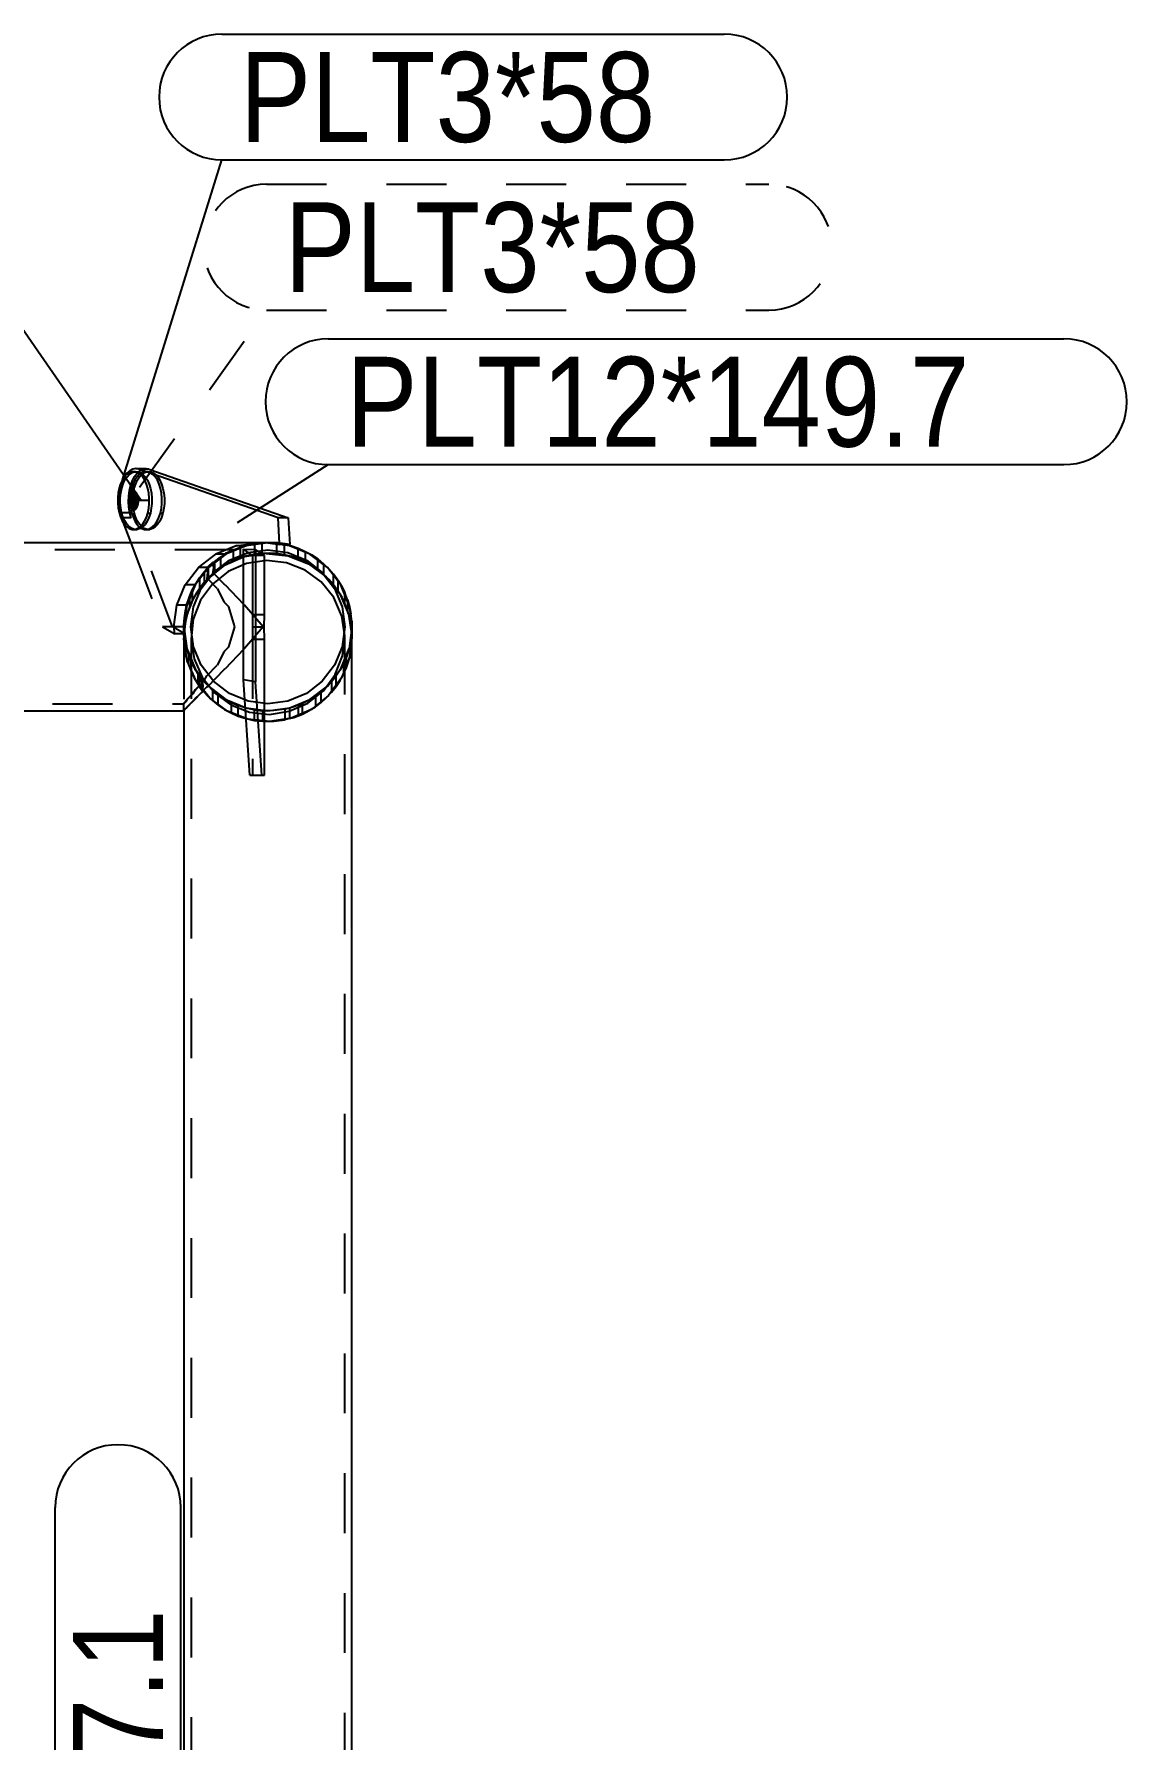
# Model space of a CAD drawing. Header units: millimetres. Extents: x 150000 to 150841, y 150000 to 150594.
# Drawn here: x 150657.3 to 150693.7, y 150360.6 to 150417.5 of the extents above; entities that cross this region are included whole.
import ezdxf

# ---------------------------------------------------------------- set-up
doc = ezdxf.new("R2010")
doc.units = ezdxf.units.MM
doc.linetypes.add('XKITLINE00', pattern=[0])
doc.linetypes.add('XKITLINE02', pattern=[4, 2, -2])
doc.styles.add('ARIAL', font='arial.ttf')

msp = doc.modelspace()

# ---------------------------------------------------------------- linework, layer by layer
at = {"color": 7, "linetype": 'XKITLINE00'}
for p, q in [((150663.522, 150417.515), (150680.292, 150417.515)), ((150660.207, 150402.635), (150663.522, 150413.315)), ((150663.522, 150413.315), (150680.292, 150413.315)), ((150660.822, 150401.942), (150656.552, 150408.123)), ((150667.073, 150407.342), (150691.63, 150407.342)), ((150664.046, 150401.211), (150667.073, 150403.142)), ((150667.073, 150403.142), (150691.63, 150403.142)), ((150657.952, 150341.544), (150657.952, 150368.322)), ((150662.152, 150341.544), (150662.152, 150368.322))]:
    msp.add_line(p, q, dxfattribs=at)
at = {"color": 7, "linetype": 'XKITLINE02'}
for p, q in [((150665.013, 150412.502), (150681.783, 150412.502)), ((150660.772, 150402.385), (150665.013, 150408.302)), ((150665.013, 150408.302), (150681.783, 150408.302)), ((150660.198, 150402.607), (150660.141, 150402.45)), ((150660.25, 150402.707), (150660.198, 150402.607)), ((150660.223, 150402.503), (150660.283, 150402.631)), ((150660.283, 150402.631), (150660.354, 150402.738)), ((150660.354, 150402.738), (150660.435, 150402.821)), ((150660.435, 150402.821), (150660.522, 150402.877)), ((150660.475, 150402.45), (150660.532, 150402.607)), ((150660.522, 150402.877), (150660.613, 150402.905)), ((150660.532, 150402.607), (150660.604, 150402.743)), ((150660.618, 150402.631), (150660.558, 150402.503)), ((150660.604, 150402.743), (150660.687, 150402.855)), ((150660.689, 150402.738), (150660.618, 150402.631)), ((150660.642, 150402.503), (150660.702, 150402.631)), ((150660.687, 150402.855), (150660.78, 150402.937)), ((150660.769, 150402.821), (150660.689, 150402.738)), ((150660.702, 150402.631), (150660.773, 150402.738)), ((150660.856, 150402.877), (150660.769, 150402.821)), ((150660.773, 150402.738), (150660.853, 150402.821)), ((150660.78, 150402.937), (150660.879, 150402.989)), ((150660.853, 150402.821), (150660.94, 150402.877)), ((150660.947, 150402.905), (150660.856, 150402.877)), ((150660.879, 150402.989), (150660.982, 150403.008)), ((150660.94, 150402.877), (150661.031, 150402.905)), ((150661.031, 150402.905), (150660.947, 150402.905)), ((150661.04, 150402.904), (150660.947, 150402.905)), ((150661.031, 150402.905), (150661.123, 150402.904)), ((150661.13, 150402.873), (150661.04, 150402.904)), ((150661.123, 150402.904), (150661.214, 150402.873)), ((150661.217, 150402.814), (150661.13, 150402.873)), ((150661.214, 150402.873), (150661.3, 150402.814)), ((150661.3, 150402.814), (150661.217, 150402.814)), ((150661.296, 150402.729), (150661.217, 150402.814)), ((150661.366, 150402.619), (150661.296, 150402.729)), ((150661.3, 150402.814), (150661.38, 150402.729)), ((150661.425, 150402.489), (150661.366, 150402.619)), ((150661.38, 150402.729), (150661.45, 150402.619)), ((150661.45, 150402.619), (150661.509, 150402.489)), ((150660.076, 150402.093), (150660.07, 150401.905)), ((150660.1, 150402.277), (150660.076, 150402.093)), ((150660.093, 150402.358), (150660.176, 150402.358)), ((150660.141, 150402.45), (150660.1, 150402.277)), ((150660.126, 150401.866), (150660.127, 150402.034)), ((150660.127, 150402.034), (150660.144, 150402.2)), ((150660.144, 150402.2), (150660.176, 150402.358)), ((150660.176, 150402.358), (150660.223, 150402.503)), ((150660.405, 150401.905), (150660.411, 150402.093)), ((150660.411, 150402.093), (150660.434, 150402.277)), ((150660.434, 150402.277), (150660.475, 150402.45)), ((150660.462, 150402.034), (150660.461, 150401.866)), ((150660.479, 150402.2), (150660.462, 150402.034)), ((150660.511, 150402.358), (150660.479, 150402.2)), ((150660.558, 150402.503), (150660.511, 150402.358)), ((150660.511, 150402.358), (150660.595, 150402.358)), ((150660.545, 150401.866), (150660.546, 150402.034)), ((150660.546, 150402.034), (150660.562, 150402.2)), ((150660.562, 150402.2), (150660.595, 150402.358)), ((150660.595, 150402.358), (150660.642, 150402.503)), ((150661.471, 150402.343), (150661.425, 150402.489)), ((150661.501, 150402.184), (150661.471, 150402.343)), ((150661.517, 150402.018), (150661.501, 150402.184)), ((150661.509, 150402.489), (150661.554, 150402.343)), ((150661.516, 150401.849), (150661.517, 150402.018)), ((150661.554, 150402.343), (150661.585, 150402.184)), ((150661.585, 150402.184), (150661.6, 150402.018)), ((150661.6, 150402.018), (150661.6, 150401.849)), ((150660.07, 150401.905), (150660.083, 150401.718)), ((150660.083, 150401.718), (150660.113, 150401.538)), ((150660.448, 150401.538), (150660.113, 150401.538)), ((150660.113, 150401.538), (150660.161, 150401.371)), ((150660.142, 150401.699), (150660.126, 150401.866)), ((150660.173, 150401.541), (150660.142, 150401.699)), ((150660.218, 150401.394), (150660.173, 150401.541)), ((150660.418, 150401.718), (150660.405, 150401.905)), ((150660.448, 150401.538), (150660.418, 150401.718)), ((150660.496, 150401.371), (150660.448, 150401.538)), ((150660.461, 150401.866), (150660.476, 150401.699)), ((150660.476, 150401.699), (150660.507, 150401.541)), ((150660.507, 150401.541), (150660.553, 150401.394)), ((150660.56, 150401.699), (150660.545, 150401.866)), ((150660.591, 150401.541), (150660.56, 150401.699)), ((150660.636, 150401.394), (150660.591, 150401.541)), ((150661.42, 150401.38), (150661.467, 150401.526)), ((150661.467, 150401.526), (150661.499, 150401.683)), ((150661.467, 150401.526), (150661.55, 150401.526)), ((150661.499, 150401.683), (150661.516, 150401.849)), ((150661.55, 150401.526), (150661.504, 150401.38)), ((150661.583, 150401.683), (150661.55, 150401.526)), ((150661.6, 150401.849), (150661.583, 150401.683)), ((150660.496, 150401.371), (150660.161, 150401.371)), ((150660.161, 150401.371), (150660.213, 150401.233)), ((150660.277, 150401.264), (150660.218, 150401.394)), ((150660.347, 150401.155), (150660.277, 150401.264)), ((150660.343, 150401.069), (150660.426, 150401.069)), ((150660.426, 150401.069), (150660.347, 150401.155)), ((150660.513, 150401.01), (150660.426, 150401.069)), ((150661.875, 150397.726), (150660.496, 150401.371)), ((150660.604, 150400.979), (150660.513, 150401.01)), ((150660.553, 150401.394), (150660.611, 150401.264)), ((150660.696, 150400.978), (150660.604, 150400.979)), ((150660.611, 150401.264), (150660.682, 150401.155)), ((150660.695, 150401.264), (150660.636, 150401.394)), ((150660.682, 150401.155), (150660.761, 150401.069)), ((150660.765, 150401.155), (150660.695, 150401.264)), ((150660.761, 150401.069), (150660.845, 150401.069)), ((150660.761, 150401.069), (150660.848, 150401.01)), ((150660.845, 150401.069), (150660.765, 150401.155)), ((150660.931, 150401.01), (150660.845, 150401.069)), ((150660.848, 150401.01), (150660.938, 150400.979)), ((150661.022, 150400.979), (150660.931, 150401.01)), ((150660.938, 150400.979), (150661.031, 150400.978)), ((150661.114, 150400.978), (150661.022, 150400.979)), ((150661.031, 150400.978), (150661.122, 150401.006)), ((150661.031, 150400.978), (150661.114, 150400.978)), ((150661.205, 150401.006), (150661.114, 150400.978)), ((150661.122, 150401.006), (150661.209, 150401.062)), ((150661.292, 150401.062), (150661.205, 150401.006)), ((150661.209, 150401.062), (150661.289, 150401.145)), ((150661.289, 150401.145), (150661.36, 150401.252)), ((150661.372, 150401.145), (150661.292, 150401.062)), ((150661.36, 150401.252), (150661.42, 150401.38)), ((150661.444, 150401.252), (150661.372, 150401.145)), ((150661.504, 150401.38), (150661.444, 150401.252)), ((150663.946, 150400.294), (150616.167, 150400.294)), ((150660.479, 150400.531), (150661.54, 150397.726)), ((150663.996, 150400.436), (150663.319, 150400.156)), ((150664.326, 150400.452), (150663.646, 150400.17)), ((150663.946, 150400.294), (150663.646, 150400.17)), ((150664.331, 150400.436), (150663.654, 150400.156)), ((150664.33, 150400.436), (150663.654, 150400.156)), ((150664.215, 150400.406), (150663.774, 150400.223)), ((150663.996, 150400.436), (150664.722, 150400.531)), ((150664.287, 150400.436), (150663.996, 150400.436)), ((150664.543, 150400.111), (150664.245, 150400.315)), ((150664.314, 150400.436), (150664.331, 150400.436)), ((150665.056, 150400.531), (150664.33, 150400.436)), ((150665.056, 150400.531), (150664.331, 150400.436)), ((150664.392, 150400.207), (150665.056, 150400.294)), ((150664.93, 150400.531), (150664.446, 150400.468)), ((150664.609, 150400.313), (150664.609, 150400.148)), ((150665.212, 150400.531), (150664.722, 150400.531)), ((150664.93, 150400.531), (150664.854, 150400.531)), ((150665.056, 150400.531), (150665.45, 150400.48)), ((150665.782, 150400.436), (150665.056, 150400.531)), ((150665.056, 150400.294), (150665.721, 150400.207)), ((150665.785, 150400.48), (150665.391, 150400.531)), ((150665.45, 150400.48), (150665.448, 150400.508)), ((150665.622, 150400.48), (150665.45, 150400.48)), ((150666.459, 150400.156), (150665.782, 150400.436)), ((150662.293, 150399.129), (150662.738, 150399.71)), ((150662.613, 150399.137), (150663.061, 150399.722)), ((150663.052, 150399.71), (150662.613, 150399.129)), ((150663.073, 150399.71), (150662.627, 150399.129)), ((150663.073, 150399.71), (150662.627, 150399.129)), ((150662.738, 150399.71), (150663.319, 150400.156)), ((150663.073, 150399.71), (150662.738, 150399.71)), ((150662.929, 150399.56), (150663.096, 150399.737)), ((150663.029, 150399.706), (150663.069, 150399.749)), ((150663.061, 150399.722), (150663.049, 150399.706)), ((150663.049, 150399.706), (150663.061, 150399.722)), ((150663.061, 150399.722), (150663.052, 150399.71)), ((150663.646, 150400.17), (150663.061, 150399.722)), ((150663.646, 150400.17), (150663.061, 150399.722)), ((150663.061, 150399.722), (150663.627, 150400.156)), ((150663.061, 150399.722), (150663.215, 150399.84)), ((150663.061, 150399.722), (150663.061, 150399.722)), ((150663.069, 150399.749), (150663.209, 150399.874)), ((150663.069, 150399.372), (150663.069, 150399.749)), ((150663.654, 150400.156), (150663.073, 150399.71)), ((150663.654, 150400.156), (150663.073, 150399.71)), ((150663.215, 150399.843), (150663.096, 150399.737)), ((150663.541, 150400.09), (150663.215, 150399.84)), ((150663.241, 150399.542), (150663.772, 150399.95)), ((150663.259, 150399.874), (150663.249, 150399.874)), ((150663.627, 150400.156), (150663.319, 150400.156)), ((150663.627, 150400.156), (150663.646, 150400.17)), ((150663.904, 150400.277), (150663.646, 150400.17)), ((150663.647, 150400.156), (150663.654, 150400.156)), ((150664.343, 150399.84), (150663.728, 150399.571)), ((150663.772, 150399.95), (150664.392, 150400.207)), ((150664.363, 150400.097), (150664.245, 150400.061)), ((150664.277, 150400.068), (150664.245, 150400.054)), ((150664.872, 150400.158), (150664.277, 150400.068)), ((150665.005, 150399.941), (150664.343, 150399.84)), ((150664.609, 150400.148), (150664.363, 150400.097)), ((150664.543, 150400.111), (150664.543, 150398.135)), ((150664.941, 150400.111), (150664.543, 150400.111)), ((150664.846, 150400.176), (150664.609, 150400.148)), ((150665.672, 150399.867), (150665.005, 150399.941)), ((150666.296, 150399.622), (150665.672, 150399.867)), ((150665.721, 150400.207), (150666.34, 150399.95)), ((150666.34, 150399.95), (150666.872, 150399.542)), ((150667.04, 150399.71), (150666.459, 150400.156)), ((150667.486, 150399.129), (150667.04, 150399.71)), ((150662.531, 150398.952), (150662.647, 150399.166)), ((150662.6, 150398.727), (150663.034, 150399.317)), ((150662.647, 150399.166), (150662.783, 150399.373)), ((150662.783, 150399.373), (150662.929, 150399.56)), ((150662.783, 150399.02), (150662.783, 150399.373)), ((150662.929, 150399.206), (150662.783, 150399.02)), ((150663.205, 150399.153), (150662.807, 150398.613)), ((150662.832, 150399.01), (150663.241, 150399.542)), ((150662.929, 150399.56), (150662.929, 150399.206)), ((150663.096, 150399.383), (150662.929, 150399.206)), ((150663.049, 150399.706), (150663.029, 150399.706)), ((150663.052, 150399.542), (150663.029, 150399.706)), ((150663.029, 150399.329), (150663.052, 150399.542)), ((150663.029, 150399.329), (150663.069, 150399.372)), ((150663.029, 150399.329), (150663.052, 150399.329)), ((150663.259, 150399.497), (150663.034, 150399.317)), ((150663.052, 150399.329), (150663.262, 150399.497)), ((150663.358, 150399.01), (150663.052, 150399.329)), ((150663.069, 150399.372), (150663.209, 150399.497)), ((150663.223, 150399.497), (150663.096, 150399.383)), ((150663.728, 150399.571), (150663.205, 150399.153)), ((150666.836, 150399.225), (150666.296, 150399.622)), ((150667.254, 150398.701), (150666.836, 150399.225)), ((150666.872, 150399.542), (150667.28, 150399.01)), ((150662.012, 150398.452), (150662.293, 150399.129)), ((150662.627, 150399.129), (150662.293, 150399.129)), ((150662.613, 150399.137), (150662.331, 150398.457)), ((150662.613, 150399.129), (150662.331, 150398.452)), ((150662.333, 150398.045), (150662.6, 150398.727)), ((150662.627, 150399.129), (150662.347, 150398.452)), ((150662.627, 150399.129), (150662.347, 150398.452)), ((150662.359, 150398.5), (150662.437, 150398.733)), ((150662.437, 150398.733), (150662.531, 150398.952)), ((150662.437, 150398.733), (150662.437, 150398.379)), ((150662.531, 150398.598), (150662.437, 150398.379)), ((150662.531, 150398.952), (150662.531, 150398.598)), ((150662.647, 150398.812), (150662.531, 150398.598)), ((150662.807, 150398.613), (150662.563, 150397.988)), ((150662.576, 150398.391), (150662.832, 150399.01)), ((150662.783, 150399.02), (150662.647, 150398.812)), ((150663.358, 150399.01), (150663.597, 150398.549)), ((150667.523, 150398.087), (150667.254, 150398.701)), ((150667.28, 150399.01), (150667.537, 150398.391)), ((150667.457, 150398.824), (150667.457, 150398.823)), ((150667.457, 150398.824), (150667.457, 150398.824)), ((150667.763, 150398.459), (150667.486, 150399.129)), ((150661.917, 150397.726), (150662.012, 150398.452)), ((150662.347, 150398.452), (150662.012, 150398.452)), ((150662.331, 150398.457), (150662.235, 150397.726)), ((150662.331, 150398.452), (150662.235, 150397.726)), ((150662.347, 150398.452), (150662.251, 150397.726)), ((150662.347, 150398.452), (150662.252, 150397.726)), ((150662.252, 150397.317), (150662.333, 150398.045)), ((150662.252, 150397.783), (150662.267, 150398.025)), ((150662.267, 150398.025), (150662.303, 150398.264)), ((150662.267, 150397.672), (150662.267, 150398.025)), ((150662.303, 150398.264), (150662.359, 150398.5)), ((150662.303, 150398.264), (150662.303, 150397.91)), ((150662.359, 150398.146), (150662.303, 150397.91)), ((150662.437, 150398.379), (150662.359, 150398.146)), ((150662.488, 150397.726), (150662.576, 150398.391)), ((150663.597, 150398.549), (150663.747, 150398.391)), ((150663.947, 150397.726), (150663.747, 150398.391)), ((150664.245, 150398.481), (150664.272, 150398.452)), ((150664.894, 150397.726), (150664.272, 150398.452)), ((150664.543, 150398.135), (150664.538, 150397.726)), ((150664.543, 150398.135), (150664.941, 150398.135)), ((150667.624, 150397.424), (150667.523, 150398.087)), ((150667.537, 150398.391), (150667.624, 150397.726)), ((150667.751, 150398.147), (150667.746, 150398.163)), ((150667.751, 150398.147), (150667.753, 150398.142)), ((150667.767, 150398.447), (150667.859, 150397.743)), ((150661.875, 150397.726), (150661.54, 150397.726)), ((150661.54, 150397.726), (150661.947, 150397.494)), ((150662.282, 150397.494), (150661.875, 150397.726)), ((150662.252, 150397.726), (150661.917, 150397.726)), ((150661.947, 150397.494), (150661.917, 150397.726)), ((150662.282, 150397.494), (150661.947, 150397.494)), ((150662.235, 150397.726), (150662.331, 150396.996)), ((150662.235, 150397.726), (150662.331, 150397)), ((150662.251, 150397.726), (150662.347, 150397)), ((150662.252, 150397.429), (150662.252, 150397.783)), ((150662.258, 150397.54), (150662.252, 150397.783)), ((150662.252, 150397.726), (150662.282, 150397.494)), ((150662.267, 150397.672), (150662.252, 150397.429)), ((150662.285, 150397.297), (150662.258, 150397.54)), ((150662.258, 150397.54), (150662.258, 150397.186)), ((150662.303, 150397.91), (150662.267, 150397.672)), ((150662.576, 150397.062), (150662.488, 150397.726)), ((150662.563, 150397.988), (150662.489, 150397.322)), ((150663.747, 150397.062), (150663.947, 150397.726)), ((150664.894, 150397.726), (150664.272, 150397)), ((150664.538, 150397.726), (150664.543, 150397.318)), ((150664.538, 150397.726), (150664.936, 150397.726)), ((150667.624, 150397.726), (150667.537, 150397.062)), ((150667.86, 150397.715), (150667.766, 150397)), ((150667.81, 150397.195), (150667.846, 150397.434)), ((150667.861, 150397.676), (150667.846, 150397.434)), ((150667.846, 150397.08), (150667.846, 150397.434)), ((150667.858, 150397.449), (150667.861, 150397.323)), ((150662.252, 150397.429), (150662.258, 150397.186)), ((150662.252, 150397.317), (150662.252, 150394.934)), ((150662.362, 150396.593), (150662.252, 150397.317)), ((150662.258, 150397.186), (150662.285, 150396.944)), ((150662.285, 150396.944), (150662.285, 150397.297)), ((150662.332, 150397.061), (150662.285, 150397.297)), ((150662.285, 150396.944), (150662.332, 150396.708)), ((150662.331, 150397), (150662.613, 150396.324)), ((150662.331, 150396.996), (150662.613, 150396.316)), ((150662.4, 150396.828), (150662.332, 150397.061)), ((150662.347, 150397), (150662.627, 150396.324)), ((150662.489, 150397.322), (150662.489, 150317.208)), ((150662.489, 150397.322), (150662.59, 150396.659)), ((150662.833, 150396.442), (150662.576, 150397.062)), ((150663.597, 150396.904), (150663.358, 150396.442)), ((150663.747, 150397.062), (150663.597, 150396.904)), ((150664.272, 150397), (150664.245, 150396.972)), ((150664.543, 150397.318), (150664.543, 150392.778)), ((150664.543, 150397.318), (150664.941, 150397.318)), ((150667.537, 150397.062), (150667.28, 150396.442)), ((150667.486, 150396.324), (150667.766, 150397)), ((150667.55, 150396.758), (150667.624, 150397.424)), ((150667.624, 150319.47), (150667.624, 150397.424)), ((150667.754, 150396.959), (150667.676, 150396.726)), ((150667.81, 150397.195), (150667.754, 150396.959)), ((150667.861, 150397.429), (150667.78, 150396.701)), ((150667.81, 150397.195), (150667.81, 150396.842)), ((150667.81, 150396.842), (150667.846, 150397.08)), ((150667.846, 150397.08), (150667.861, 150397.323)), ((150667.861, 150397.429), (150667.861, 150397.323)), ((150662.332, 150396.708), (150662.4, 150396.474)), ((150662.656, 150395.922), (150662.362, 150396.593)), ((150662.489, 150396.597), (150662.4, 150396.828)), ((150662.4, 150396.828), (150662.4, 150396.474)), ((150662.4, 150396.474), (150662.489, 150396.244)), ((150662.489, 150396.244), (150662.489, 150396.597)), ((150662.595, 150396.383), (150662.489, 150396.597)), ((150662.59, 150396.659), (150662.859, 150396.045)), ((150662.721, 150396.174), (150662.595, 150396.383)), ((150662.613, 150396.324), (150662.889, 150395.956)), ((150662.613, 150396.316), (150662.758, 150396.126)), ((150662.627, 150396.324), (150663.073, 150395.743)), ((150663.241, 150395.911), (150662.833, 150396.442)), ((150663.022, 150396.092), (150663.358, 150396.442)), ((150667.28, 150396.442), (150666.872, 150395.911)), ((150667.04, 150395.743), (150667.486, 150396.324)), ((150667.306, 150396.133), (150667.55, 150396.758)), ((150667.466, 150396.293), (150667.33, 150396.086)), ((150667.582, 150396.507), (150667.466, 150396.293)), ((150667.78, 150396.701), (150667.513, 150396.019)), ((150667.582, 150396.507), (150667.676, 150396.726)), ((150667.582, 150396.507), (150667.582, 150396.153)), ((150667.582, 150396.153), (150667.676, 150396.372)), ((150667.676, 150396.372), (150667.676, 150396.726)), ((150667.676, 150396.372), (150667.754, 150396.606)), ((150667.754, 150396.606), (150667.81, 150396.842)), ((150662.489, 150396.244), (150662.595, 150396.029)), ((150662.585, 150395.562), (150662.919, 150395.911)), ((150662.595, 150396.029), (150662.721, 150395.82)), ((150662.641, 150395.637), (150662.753, 150395.746)), ((150663.113, 150395.35), (150662.656, 150395.922)), ((150662.867, 150395.972), (150662.721, 150396.174)), ((150662.721, 150396.174), (150662.721, 150395.82)), ((150662.721, 150395.82), (150662.867, 150395.618)), ((150662.77, 150395.911), (150662.753, 150395.746)), ((150662.854, 150395.606), (150662.753, 150395.746)), ((150662.89, 150395.579), (150662.753, 150395.746)), ((150662.758, 150396.126), (150662.889, 150395.956)), ((150662.758, 150396.126), (150662.854, 150395.983)), ((150662.758, 150396.126), (150662.77, 150395.911)), ((150662.854, 150395.983), (150662.878, 150395.956)), ((150662.854, 150395.606), (150662.854, 150395.983)), ((150662.859, 150396.045), (150663.277, 150395.521)), ((150662.867, 150395.618), (150662.867, 150395.972)), ((150663.025, 150395.791), (150662.867, 150395.972)), ((150662.889, 150395.956), (150662.878, 150395.956)), ((150662.9, 150395.743), (150662.878, 150395.956)), ((150662.878, 150395.579), (150662.9, 150395.743)), ((150662.919, 150395.911), (150663.022, 150396.092)), ((150663.203, 150395.621), (150663.025, 150395.791)), ((150663.073, 150395.743), (150663.654, 150395.297)), ((150663.773, 150395.502), (150663.241, 150395.911)), ((150666.872, 150395.911), (150666.341, 150395.502)), ((150666.459, 150395.297), (150667.04, 150395.743)), ((150667.017, 150395.722), (150666.83, 150395.555)), ((150666.908, 150395.593), (150667.306, 150396.133)), ((150667.184, 150395.899), (150667.017, 150395.722)), ((150667.513, 150396.019), (150667.079, 150395.429)), ((150667.184, 150395.899), (150667.33, 150396.086)), ((150667.184, 150395.899), (150667.184, 150395.546)), ((150667.184, 150395.546), (150667.33, 150395.732)), ((150667.33, 150395.732), (150667.33, 150396.086)), ((150667.33, 150395.732), (150667.466, 150395.94)), ((150667.466, 150395.94), (150667.582, 150396.153)), ((150617.871, 150395.158), (150662.242, 150395.158)), ((150662.328, 150395.246), (150662.235, 150395.166)), ((150662.235, 150395.166), (150662.235, 150394.929)), ((150662.242, 150395.158), (150662.235, 150395.166)), ((150662.242, 150395.158), (150662.316, 150395.246)), ((150662.316, 150395.246), (150662.317, 150395.251)), ((150662.317, 150395.251), (150662.555, 150395.502)), ((150662.346, 150395.296), (150662.328, 150395.246)), ((150662.346, 150395.296), (150662.565, 150395.502)), ((150662.617, 150395.297), (150662.346, 150395.041)), ((150662.555, 150395.502), (150662.585, 150395.562)), ((150662.565, 150395.502), (150662.641, 150395.637)), ((150662.617, 150395.297), (150662.641, 150395.341)), ((150662.641, 150395.341), (150662.89, 150395.579)), ((150662.878, 150395.579), (150662.854, 150395.606)), ((150662.867, 150395.618), (150663.025, 150395.438)), ((150662.878, 150395.579), (150662.89, 150395.579)), ((150663.025, 150395.438), (150663.203, 150395.267)), ((150663.703, 150394.916), (150663.113, 150395.35)), ((150663.203, 150395.621), (150663.4, 150395.461)), ((150663.203, 150395.621), (150663.203, 150395.267)), ((150663.203, 150395.267), (150663.4, 150395.108)), ((150663.277, 150395.521), (150663.817, 150395.123)), ((150663.4, 150395.108), (150663.4, 150395.461)), ((150663.606, 150395.325), (150663.4, 150395.461)), ((150663.829, 150395.204), (150663.606, 150395.325)), ((150663.654, 150395.297), (150664.331, 150395.017)), ((150664.392, 150395.246), (150663.773, 150395.502)), ((150663.829, 150395.204), (150664.068, 150395.099)), ((150663.829, 150395.204), (150663.829, 150394.85)), ((150665.057, 150395.158), (150664.392, 150395.246)), ((150665.721, 150395.246), (150665.057, 150395.158)), ((150666.341, 150395.502), (150665.721, 150395.246)), ((150665.77, 150394.906), (150666.385, 150395.174)), ((150665.783, 150395.017), (150666.459, 150395.297)), ((150666.07, 150395.111), (150666.208, 150395.17)), ((150666.434, 150395.283), (150666.208, 150395.17)), ((150666.208, 150394.816), (150666.208, 150395.17)), ((150666.385, 150395.174), (150666.908, 150395.593)), ((150666.642, 150395.412), (150666.434, 150395.283)), ((150667.079, 150395.429), (150666.507, 150394.972)), ((150666.642, 150395.412), (150666.83, 150395.555)), ((150666.642, 150395.412), (150666.642, 150395.059)), ((150666.642, 150395.059), (150666.83, 150395.202)), ((150666.83, 150395.202), (150666.83, 150395.555)), ((150666.83, 150395.202), (150667.017, 150395.368)), ((150667.017, 150395.368), (150667.184, 150395.546)), ((150662.337, 150395.017), (150662.235, 150394.929)), ((150662.235, 150394.929), (150662.242, 150394.921)), ((150662.346, 150395.041), (150662.337, 150395.017)), ((150663.4, 150395.108), (150663.606, 150394.971)), ((150663.606, 150394.971), (150663.829, 150394.85)), ((150664.385, 150394.649), (150663.703, 150394.916)), ((150663.817, 150395.123), (150664.441, 150394.879)), ((150663.829, 150394.85), (150664.068, 150394.745)), ((150664.068, 150394.745), (150664.068, 150395.099)), ((150664.329, 150395.016), (150664.068, 150395.099)), ((150664.068, 150394.745), (150664.329, 150394.662)), ((150664.603, 150394.958), (150664.329, 150395.016)), ((150664.329, 150394.662), (150664.603, 150394.604)), ((150664.331, 150395.017), (150665.057, 150394.921)), ((150665.112, 150394.568), (150664.385, 150394.649)), ((150664.441, 150394.879), (150665.108, 150394.805)), ((150664.603, 150394.958), (150664.886, 150394.926)), ((150664.603, 150394.958), (150664.603, 150394.604)), ((150664.603, 150394.604), (150664.886, 150394.573)), ((150665.257, 150394.928), (150664.886, 150394.926)), ((150664.886, 150394.573), (150664.886, 150394.926)), ((150665.057, 150394.921), (150665.783, 150395.017)), ((150665.108, 150394.805), (150665.77, 150394.906)), ((150665.836, 150394.678), (150665.112, 150394.568)), ((150665.622, 150394.977), (150665.257, 150394.928)), ((150665.257, 150394.574), (150665.622, 150394.624)), ((150665.776, 150395.014), (150665.622, 150394.977)), ((150665.622, 150394.977), (150665.622, 150394.624)), ((150665.776, 150394.661), (150665.622, 150394.624)), ((150665.925, 150395.059), (150665.776, 150395.014)), ((150665.776, 150395.014), (150665.776, 150394.661)), ((150665.776, 150394.661), (150665.925, 150394.705)), ((150666.507, 150394.972), (150665.836, 150394.678)), ((150666.07, 150395.111), (150665.925, 150395.059)), ((150665.925, 150394.705), (150666.07, 150394.757)), ((150666.07, 150395.111), (150666.07, 150394.757)), ((150666.07, 150394.757), (150666.208, 150394.816)), ((150666.208, 150394.816), (150666.434, 150394.93)), ((150666.434, 150394.93), (150666.642, 150395.059)), ((150664.886, 150394.573), (150665.257, 150394.574))]:
    msp.add_line(p, q, dxfattribs=at)
at = {"color": 2, "linetype": 'XKITLINE00'}
for p, q in [((150660.199, 150402.631), (150660.14, 150402.503)), ((150660.271, 150402.738), (150660.199, 150402.631)), ((150660.269, 150402.743), (150660.25, 150402.707)), ((150660.352, 150402.855), (150660.269, 150402.743)), ((150660.351, 150402.821), (150660.271, 150402.738)), ((150660.438, 150402.877), (150660.351, 150402.821)), ((150660.445, 150402.937), (150660.352, 150402.855)), ((150660.529, 150402.905), (150660.438, 150402.877)), ((150660.544, 150402.989), (150660.445, 150402.937)), ((150660.529, 150402.905), (150660.613, 150402.905)), ((150660.621, 150402.904), (150660.529, 150402.905)), ((150660.647, 150403.008), (150660.544, 150402.989)), ((150660.613, 150402.905), (150660.705, 150402.904)), ((150660.712, 150402.873), (150660.621, 150402.904)), ((150660.647, 150403.008), (150660.982, 150403.008)), ((150660.75, 150402.994), (150660.647, 150403.008)), ((150660.705, 150402.904), (150660.796, 150402.873)), ((150660.798, 150402.814), (150660.712, 150402.873)), ((150661.085, 150402.994), (150660.75, 150402.994)), ((150665.394, 150401.365), (150660.75, 150402.994)), ((150660.796, 150402.873), (150660.882, 150402.814)), ((150660.798, 150402.814), (150660.882, 150402.814)), ((150660.878, 150402.729), (150660.798, 150402.814)), ((150660.948, 150402.619), (150660.878, 150402.729)), ((150660.882, 150402.814), (150660.962, 150402.729)), ((150661.007, 150402.489), (150660.948, 150402.619)), ((150660.962, 150402.729), (150661.032, 150402.619)), ((150660.982, 150403.008), (150661.085, 150402.994)), ((150661.032, 150402.619), (150661.09, 150402.489)), ((150661.085, 150402.994), (150665.729, 150401.365)), ((150660.044, 150402.034), (150660.043, 150401.866)), ((150660.06, 150402.2), (150660.044, 150402.034)), ((150660.093, 150402.358), (150660.06, 150402.2)), ((150660.14, 150402.503), (150660.093, 150402.358)), ((150661.052, 150402.343), (150661.007, 150402.489)), ((150661.083, 150402.184), (150661.052, 150402.343)), ((150661.098, 150402.018), (150661.083, 150402.184)), ((150661.09, 150402.489), (150661.136, 150402.343)), ((150661.098, 150401.849), (150661.098, 150402.018)), ((150661.136, 150402.343), (150661.167, 150402.184)), ((150661.167, 150402.184), (150661.182, 150402.018)), ((150661.182, 150402.018), (150661.181, 150401.849)), ((150660.043, 150401.866), (150660.058, 150401.699)), ((150660.058, 150401.699), (150660.089, 150401.541)), ((150660.089, 150401.541), (150660.134, 150401.394)), ((150661.002, 150401.38), (150661.048, 150401.526)), ((150661.048, 150401.526), (150661.081, 150401.683)), ((150661.048, 150401.526), (150661.132, 150401.526)), ((150661.081, 150401.683), (150661.098, 150401.849)), ((150661.132, 150401.526), (150661.085, 150401.38)), ((150661.164, 150401.683), (150661.132, 150401.526)), ((150661.181, 150401.849), (150661.164, 150401.683)), ((150660.134, 150401.394), (150660.193, 150401.264)), ((150660.193, 150401.264), (150660.263, 150401.155)), ((150660.213, 150401.233), (150660.479, 150400.531)), ((150660.263, 150401.155), (150660.343, 150401.069)), ((150660.343, 150401.069), (150660.429, 150401.01)), ((150660.429, 150401.01), (150660.52, 150400.979)), ((150660.52, 150400.979), (150660.612, 150400.978)), ((150660.612, 150400.978), (150660.703, 150401.006)), ((150660.612, 150400.978), (150660.696, 150400.978)), ((150660.787, 150401.006), (150660.696, 150400.978)), ((150660.703, 150401.006), (150660.79, 150401.062)), ((150660.874, 150401.062), (150660.787, 150401.006)), ((150660.79, 150401.062), (150660.87, 150401.145)), ((150660.87, 150401.145), (150660.942, 150401.252)), ((150660.954, 150401.145), (150660.874, 150401.062)), ((150660.942, 150401.252), (150661.002, 150401.38)), ((150661.025, 150401.252), (150660.954, 150401.145)), ((150661.085, 150401.38), (150661.025, 150401.252)), ((150665.729, 150401.365), (150665.394, 150401.365)), ((150665.448, 150400.508), (150665.394, 150401.365)), ((150665.729, 150401.365), (150665.785, 150400.48)), ((150664.854, 150400.531), (150615.212, 150400.531)), ((150663.679, 150400.176), (150663.904, 150400.289)), ((150663.904, 150400.289), (150664.127, 150400.379)), ((150663.904, 150399.935), (150663.904, 150400.289)), ((150664.127, 150400.379), (150664.363, 150400.451)), ((150664.127, 150400.379), (150664.127, 150400.026)), ((150664.326, 150400.452), (150664.215, 150400.406)), ((150664.245, 150395.958), (150664.245, 150400.315)), ((150664.245, 150400.315), (150664.647, 150400.312)), ((150664.314, 150400.436), (150664.287, 150400.436)), ((150664.446, 150400.468), (150664.326, 150400.452)), ((150664.363, 150400.451), (150664.609, 150400.501)), ((150664.609, 150400.501), (150664.854, 150400.531)), ((150664.609, 150400.501), (150664.609, 150400.313)), ((150664.941, 150400.111), (150664.647, 150400.312)), ((150664.647, 150400.312), (150664.647, 150395.892)), ((150664.854, 150400.531), (150665.103, 150400.538)), ((150664.854, 150400.531), (150664.854, 150400.177)), ((150665.103, 150400.538), (150665.35, 150400.523)), ((150665.391, 150400.531), (150665.212, 150400.531)), ((150665.35, 150400.523), (150665.6, 150400.485)), ((150665.35, 150400.17), (150665.35, 150400.523)), ((150665.6, 150400.485), (150665.6, 150400.131)), ((150665.6, 150400.485), (150665.841, 150400.427)), ((150665.785, 150400.48), (150665.622, 150400.48)), ((150665.841, 150400.427), (150666.071, 150400.349)), ((150666.071, 150400.349), (150666.303, 150400.246)), ((150666.071, 150399.996), (150666.071, 150400.349)), ((150663.249, 150399.874), (150663.209, 150399.874)), ((150663.209, 150399.874), (150663.237, 150399.71)), ((150663.237, 150399.71), (150663.209, 150399.497)), ((150663.283, 150399.904), (150663.215, 150399.843)), ((150663.276, 150399.51), (150663.606, 150399.774)), ((150663.283, 150399.904), (150663.471, 150400.047)), ((150663.283, 150399.55), (150663.283, 150399.904)), ((150663.471, 150400.047), (150663.679, 150400.176)), ((150663.471, 150400.047), (150663.471, 150399.693)), ((150663.679, 150399.822), (150663.471, 150399.693)), ((150663.646, 150400.17), (150663.541, 150400.09)), ((150664.245, 150400.054), (150663.606, 150399.774)), ((150663.647, 150400.156), (150663.627, 150400.156)), ((150663.774, 150400.223), (150663.646, 150400.17)), ((150663.904, 150399.935), (150663.679, 150399.822)), ((150664.127, 150400.026), (150663.904, 150399.935)), ((150664.245, 150400.061), (150664.127, 150400.026)), ((150664.854, 150400.177), (150664.846, 150400.176)), ((150665.103, 150400.184), (150664.854, 150400.177)), ((150665.001, 150400.178), (150664.872, 150400.158)), ((150664.941, 150398.135), (150664.941, 150400.111)), ((150665.001, 150400.178), (150665.728, 150400.097)), ((150665.35, 150400.17), (150665.103, 150400.184)), ((150665.6, 150400.131), (150665.35, 150400.17)), ((150665.841, 150400.073), (150665.6, 150400.131)), ((150665.728, 150400.097), (150666.41, 150399.83)), ((150666.071, 150399.996), (150665.841, 150400.073)), ((150666.303, 150399.892), (150666.071, 150399.996)), ((150666.303, 150400.246), (150666.303, 150399.892)), ((150666.303, 150400.246), (150666.519, 150400.127)), ((150666.519, 150399.773), (150666.303, 150399.892)), ((150666.41, 150399.83), (150667, 150399.396)), ((150666.519, 150400.127), (150666.718, 150399.994)), ((150666.718, 150399.64), (150666.519, 150399.773)), ((150666.718, 150399.994), (150666.913, 150399.835)), ((150666.718, 150399.64), (150666.718, 150399.994)), ((150666.913, 150399.835), (150666.913, 150399.481)), ((150666.913, 150399.835), (150667.09, 150399.665)), ((150663.262, 150399.497), (150663.209, 150399.497)), ((150663.283, 150399.55), (150663.223, 150399.497)), ((150663.276, 150399.51), (150663.259, 150399.497)), ((150663.597, 150399.147), (150663.262, 150399.497)), ((150663.471, 150399.693), (150663.283, 150399.55)), ((150663.63, 150399.129), (150663.597, 150399.147)), ((150666.913, 150399.481), (150666.718, 150399.64)), ((150667.09, 150399.312), (150666.913, 150399.481)), ((150667, 150399.396), (150667.457, 150398.824)), ((150667.09, 150399.665), (150667.247, 150399.486)), ((150667.247, 150399.132), (150667.09, 150399.312)), ((150667.393, 150399.284), (150667.247, 150399.486)), ((150667.247, 150399.132), (150667.247, 150399.486)), ((150667.393, 150399.284), (150667.393, 150398.93)), ((150667.393, 150399.284), (150667.519, 150399.075)), ((150663.63, 150399.129), (150664.245, 150398.481)), ((150667.393, 150398.93), (150667.247, 150399.132)), ((150667.457, 150398.824), (150667.393, 150398.93)), ((150667.457, 150398.824), (150667.751, 150398.153)), ((150667.457, 150398.823), (150667.519, 150398.722)), ((150667.519, 150399.075), (150667.624, 150398.861)), ((150667.624, 150398.508), (150667.519, 150398.722)), ((150667.713, 150398.631), (150667.624, 150398.861)), ((150667.624, 150398.508), (150667.624, 150398.861)), ((150667.713, 150398.631), (150667.713, 150398.278)), ((150667.713, 150398.631), (150667.781, 150398.398)), ((150664.936, 150397.726), (150664.941, 150398.135)), ((150667.713, 150398.278), (150667.624, 150398.508)), ((150667.746, 150398.163), (150667.713, 150398.278)), ((150667.751, 150398.153), (150667.861, 150397.429)), ((150667.753, 150398.142), (150667.781, 150398.044)), ((150667.766, 150398.452), (150667.763, 150398.459)), ((150667.766, 150398.452), (150667.767, 150398.447)), ((150667.781, 150398.398), (150667.828, 150398.161)), ((150667.828, 150397.808), (150667.781, 150398.044)), ((150667.855, 150397.919), (150667.828, 150398.161)), ((150667.828, 150397.808), (150667.828, 150398.161)), ((150664.941, 150397.318), (150664.936, 150397.726)), ((150667.855, 150397.566), (150667.828, 150397.808)), ((150667.855, 150397.919), (150667.855, 150397.566)), ((150667.855, 150397.919), (150667.861, 150397.676)), ((150667.855, 150397.566), (150667.858, 150397.449)), ((150667.861, 150397.726), (150667.859, 150397.743)), ((150667.861, 150397.726), (150667.86, 150397.715)), ((150667.861, 150397.676), (150667.861, 150397.429)), ((150664.245, 150396.972), (150663.63, 150396.324)), ((150664.941, 150392.778), (150664.941, 150397.318)), ((150667.861, 150319.515), (150667.861, 150397.429)), ((150663.057, 150395.743), (150663.597, 150396.305)), ((150663.597, 150396.305), (150663.63, 150396.324)), ((150663.022, 150395.721), (150663.057, 150395.743)), ((150664.456, 150392.778), (150664.245, 150395.958)), ((150664.647, 150395.892), (150664.245, 150395.958)), ((150664.854, 150392.778), (150664.647, 150395.892)), ((150662.337, 150395.017), (150662.585, 150395.28)), ((150662.585, 150395.28), (150662.615, 150395.297)), ((150662.615, 150395.297), (150663.022, 150395.721)), ((150617.871, 150394.921), (150662.242, 150394.921)), ((150662.242, 150394.921), (150662.317, 150395.01)), ((150662.252, 150394.934), (150662.252, 150317.207)), ((150662.317, 150395.01), (150662.337, 150395.017)), ((150664.456, 150392.778), (150664.941, 150392.778))]:
    msp.add_line(p, q, dxfattribs=at)
at = {"color": 3, "linetype": 'XKITLINE00'}
msp.add_line((150661.073, 150401.942), (150660.571, 150401.942), dxfattribs=at)
at = {"color": 7, "linetype": 'XKITLINE00'}
for centre, start, end in [((150663.522, 150415.415), 90, 270), ((150680.292, 150415.415), 270, 90), ((150667.073, 150405.242), 90, 270), ((150691.63, 150405.242), 270, 90), ((150660.052, 150368.322), 0, 180)]:
    msp.add_arc(centre, 2.1, start, end, dxfattribs=at)
at = {"color": 7, "linetype": 'XKITLINE02'}
for centre, start, end in [((150665.013, 150410.402), 90, 270), ((150681.783, 150410.402), 270, 90)]:
    msp.add_arc(centre, 2.1, start, end, dxfattribs=at)
at = {"color": 3, "linetype": 'Continuous'}
for points in [[(150660.762, 150401.924), (150660.381, 150401.993), (150660.38, 150401.976)], [(150660.762, 150401.924), (150660.383, 150402.01), (150660.381, 150401.993)], [(150660.762, 150401.924), (150660.385, 150402.027), (150660.383, 150402.01)], [(150660.762, 150401.924), (150660.387, 150402.043), (150660.385, 150402.027)], [(150660.762, 150401.924), (150660.39, 150402.059), (150660.387, 150402.043)], [(150660.762, 150401.924), (150660.393, 150402.076), (150660.39, 150402.059)], [(150660.762, 150401.924), (150660.397, 150402.091), (150660.393, 150402.076)], [(150660.762, 150401.924), (150660.402, 150402.107), (150660.397, 150402.091)], [(150660.762, 150401.924), (150660.406, 150402.121), (150660.402, 150402.107)], [(150660.762, 150401.924), (150660.411, 150402.136), (150660.406, 150402.121)], [(150660.762, 150401.924), (150660.417, 150402.15), (150660.411, 150402.136)], [(150660.762, 150401.924), (150660.422, 150402.164), (150660.417, 150402.15)], [(150660.762, 150401.924), (150660.429, 150402.177), (150660.422, 150402.164)], [(150660.762, 150401.924), (150660.435, 150402.189), (150660.429, 150402.177)], [(150660.762, 150401.924), (150660.442, 150402.201), (150660.435, 150402.189)], [(150660.762, 150401.924), (150660.449, 150402.212), (150660.442, 150402.201)], [(150660.762, 150401.924), (150660.456, 150402.223), (150660.449, 150402.212)], [(150660.762, 150401.924), (150660.464, 150402.233), (150660.456, 150402.223)], [(150660.762, 150401.924), (150660.472, 150402.242), (150660.464, 150402.233)], [(150660.762, 150401.924), (150660.48, 150402.25), (150660.472, 150402.242)], [(150660.762, 150401.924), (150660.489, 150402.258), (150660.48, 150402.25)], [(150660.762, 150401.924), (150660.497, 150402.265), (150660.489, 150402.258)], [(150660.762, 150401.924), (150660.506, 150402.271), (150660.497, 150402.265)], [(150660.762, 150401.924), (150660.515, 150402.276), (150660.506, 150402.271)], [(150660.762, 150401.924), (150660.524, 150402.281), (150660.515, 150402.276)], [(150660.762, 150401.924), (150660.533, 150402.285), (150660.524, 150402.281)], [(150660.762, 150401.924), (150660.542, 150402.288), (150660.533, 150402.285)], [(150660.762, 150401.924), (150660.552, 150402.29), (150660.542, 150402.288)], [(150660.762, 150401.924), (150660.561, 150402.291), (150660.552, 150402.29)], [(150660.762, 150401.924), (150660.571, 150402.292), (150660.561, 150402.291)], [(150660.762, 150401.924), (150660.58, 150402.291), (150660.571, 150402.292)], [(150660.762, 150401.924), (150660.589, 150402.29), (150660.58, 150402.291)], [(150660.762, 150401.924), (150660.599, 150402.288), (150660.589, 150402.29)], [(150660.762, 150401.924), (150660.608, 150402.285), (150660.599, 150402.288)], [(150660.762, 150401.924), (150660.617, 150402.281), (150660.608, 150402.285)], [(150660.762, 150401.924), (150660.626, 150402.276), (150660.617, 150402.281)], [(150660.762, 150401.924), (150660.635, 150402.271), (150660.626, 150402.276)], [(150660.762, 150401.924), (150660.644, 150402.265), (150660.635, 150402.271)], [(150660.762, 150401.924), (150660.653, 150402.258), (150660.644, 150402.265)], [(150660.762, 150401.924), (150660.661, 150402.25), (150660.653, 150402.258)], [(150660.762, 150401.924), (150660.669, 150402.242), (150660.661, 150402.25)], [(150660.762, 150401.924), (150660.677, 150402.233), (150660.669, 150402.242)], [(150660.762, 150401.924), (150660.685, 150402.223), (150660.677, 150402.233)], [(150660.762, 150401.924), (150660.692, 150402.212), (150660.685, 150402.223)], [(150660.762, 150401.924), (150660.699, 150402.201), (150660.692, 150402.212)], [(150660.762, 150401.924), (150660.706, 150402.189), (150660.699, 150402.201)], [(150660.762, 150401.924), (150660.713, 150402.177), (150660.706, 150402.189)], [(150660.762, 150401.924), (150660.719, 150402.164), (150660.713, 150402.177)], [(150660.762, 150401.924), (150660.725, 150402.15), (150660.719, 150402.164)], [(150660.762, 150401.924), (150660.73, 150402.136), (150660.725, 150402.15)], [(150660.762, 150401.924), (150660.735, 150402.121), (150660.73, 150402.136)], [(150660.762, 150401.924), (150660.74, 150402.107), (150660.735, 150402.121)], [(150660.762, 150401.924), (150660.744, 150402.091), (150660.74, 150402.107)], [(150660.762, 150401.924), (150660.748, 150402.076), (150660.744, 150402.091)], [(150660.762, 150401.924), (150660.751, 150402.059), (150660.748, 150402.076)], [(150660.762, 150401.924), (150660.754, 150402.043), (150660.751, 150402.059)], [(150660.762, 150401.924), (150660.756, 150402.027), (150660.754, 150402.043)], [(150660.762, 150401.924), (150660.759, 150402.01), (150660.756, 150402.027)], [(150660.762, 150401.924), (150660.76, 150401.993), (150660.759, 150402.01)], [(150660.762, 150401.924), (150660.761, 150401.976), (150660.76, 150401.993)], [(150660.762, 150401.924), (150660.38, 150401.976), (150660.379, 150401.959)], [(150660.762, 150401.924), (150660.379, 150401.959), (150660.379, 150401.942)], [(150660.762, 150401.924), (150660.379, 150401.942), (150660.379, 150401.924)], [(150660.762, 150401.924), (150660.379, 150401.924), (150660.38, 150401.907)], [(150660.762, 150401.924), (150660.38, 150401.907), (150660.381, 150401.89)], [(150660.762, 150401.924), (150660.381, 150401.89), (150660.383, 150401.873)], [(150660.762, 150401.924), (150660.383, 150401.873), (150660.385, 150401.857)], [(150660.762, 150401.924), (150660.385, 150401.857), (150660.387, 150401.84)], [(150660.762, 150401.924), (150660.387, 150401.84), (150660.39, 150401.824)], [(150660.762, 150401.924), (150660.39, 150401.824), (150660.393, 150401.808)], [(150660.762, 150401.924), (150660.393, 150401.808), (150660.397, 150401.792)], [(150660.762, 150401.924), (150660.397, 150401.792), (150660.402, 150401.777)], [(150660.762, 150401.924), (150660.402, 150401.777), (150660.406, 150401.762)], [(150660.762, 150401.924), (150660.406, 150401.762), (150660.411, 150401.747)], [(150660.762, 150401.924), (150660.411, 150401.747), (150660.417, 150401.733)], [(150660.762, 150401.924), (150660.417, 150401.733), (150660.422, 150401.72)], [(150660.762, 150401.924), (150660.422, 150401.72), (150660.429, 150401.707)], [(150660.762, 150401.924), (150660.429, 150401.707), (150660.435, 150401.694)], [(150660.762, 150401.924), (150660.435, 150401.694), (150660.442, 150401.682)], [(150660.762, 150401.924), (150660.442, 150401.682), (150660.449, 150401.671)], [(150660.762, 150401.924), (150660.449, 150401.671), (150660.456, 150401.66)], [(150660.762, 150401.924), (150660.456, 150401.66), (150660.464, 150401.651)], [(150660.762, 150401.924), (150660.464, 150401.651), (150660.472, 150401.641)], [(150660.762, 150401.924), (150660.472, 150401.641), (150660.48, 150401.633)], [(150660.762, 150401.924), (150660.48, 150401.633), (150660.489, 150401.625)], [(150660.762, 150401.924), (150660.489, 150401.625), (150660.497, 150401.618)], [(150660.762, 150401.924), (150660.497, 150401.618), (150660.506, 150401.612)], [(150660.762, 150401.924), (150660.506, 150401.612), (150660.515, 150401.607)], [(150660.762, 150401.924), (150660.515, 150401.607), (150660.524, 150401.602)], [(150660.762, 150401.924), (150660.524, 150401.602), (150660.533, 150401.598)], [(150660.762, 150401.924), (150660.533, 150401.598), (150660.542, 150401.595)], [(150660.762, 150401.924), (150660.542, 150401.595), (150660.552, 150401.593)], [(150660.762, 150401.924), (150660.552, 150401.593), (150660.561, 150401.592)], [(150660.762, 150401.924), (150660.561, 150401.592), (150660.571, 150401.592)], [(150660.762, 150401.924), (150660.571, 150401.592), (150660.58, 150401.592)], [(150660.762, 150401.924), (150660.58, 150401.592), (150660.589, 150401.593)], [(150660.762, 150401.924), (150660.589, 150401.593), (150660.599, 150401.595)], [(150660.762, 150401.924), (150660.599, 150401.595), (150660.608, 150401.598)], [(150660.762, 150401.924), (150660.608, 150401.598), (150660.617, 150401.602)], [(150660.762, 150401.924), (150660.617, 150401.602), (150660.626, 150401.607)], [(150660.762, 150401.924), (150660.626, 150401.607), (150660.635, 150401.612)], [(150660.762, 150401.924), (150660.635, 150401.612), (150660.644, 150401.618)], [(150660.762, 150401.924), (150660.644, 150401.618), (150660.653, 150401.625)], [(150660.762, 150401.924), (150660.653, 150401.625), (150660.661, 150401.633)], [(150660.762, 150401.924), (150660.661, 150401.633), (150660.669, 150401.641)], [(150660.762, 150401.924), (150660.669, 150401.641), (150660.677, 150401.651)], [(150660.762, 150401.924), (150660.677, 150401.651), (150660.685, 150401.66)], [(150660.762, 150401.924), (150660.685, 150401.66), (150660.692, 150401.671)], [(150660.762, 150401.924), (150660.692, 150401.671), (150660.699, 150401.682)], [(150660.762, 150401.924), (150660.699, 150401.682), (150660.706, 150401.694)], [(150660.762, 150401.924), (150660.706, 150401.694), (150660.713, 150401.707)], [(150660.762, 150401.924), (150660.713, 150401.707), (150660.719, 150401.72)], [(150660.762, 150401.924), (150660.719, 150401.72), (150660.725, 150401.733)], [(150660.762, 150401.924), (150660.725, 150401.733), (150660.73, 150401.747)], [(150660.762, 150401.924), (150660.73, 150401.747), (150660.735, 150401.762)], [(150660.762, 150401.924), (150660.735, 150401.762), (150660.74, 150401.777)], [(150660.762, 150401.924), (150660.74, 150401.777), (150660.744, 150401.792)], [(150660.762, 150401.924), (150660.744, 150401.792), (150660.748, 150401.808)], [(150660.762, 150401.924), (150660.748, 150401.808), (150660.751, 150401.824)], [(150660.762, 150401.924), (150660.751, 150401.824), (150660.754, 150401.84)], [(150660.762, 150401.924), (150660.754, 150401.84), (150660.756, 150401.857)], [(150660.762, 150401.924), (150660.756, 150401.857), (150660.759, 150401.873)], [(150660.762, 150401.924), (150660.759, 150401.873), (150660.76, 150401.89)], [(150660.762, 150401.924), (150660.76, 150401.89), (150660.761, 150401.907)], [(150660.762, 150401.924), (150660.762, 150401.959), (150660.761, 150401.976)], [(150660.762, 150401.924), (150660.762, 150401.942), (150660.762, 150401.959)]]:
    msp.add_solid(points, dxfattribs=at)

# ---------------------------------------------------------------- texts
at = {"color": 3, "style": 'ARIAL', "width": 0.85}
for s, p in [('PLT3*58', (150664.122, 150413.915)), ('PLT3*58', (150665.613, 150408.902)), ('PLT12*149.7', (150667.673, 150403.742))]:
    msp.add_text(s, height=3, dxfattribs=at).set_placement(p)
msp.add_text('CHS168.3*7.1', height=3, rotation=90.0002, dxfattribs=at).set_placement((150661.552, 150342.144))

doc.saveas('drawing.dxf')
